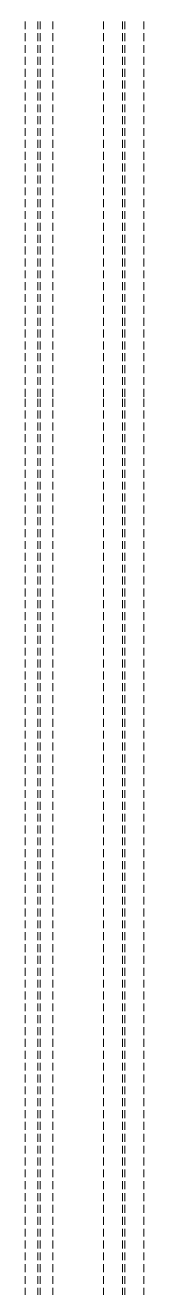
# Model space of a CAD drawing. Extents: x -1457 to 23780, y -2071 to 4205.
# Drawn here: x 10726.45 to 10730.2, y 1584.35 to 1624.28 of the extents above; entities that cross this region are included whole.
import ezdxf

# ---------------------------------------------------------------- set-up
doc = ezdxf.new("R2010")
doc.units = 0
doc.header["$MEASUREMENT"] = 0
doc.linetypes.add('HIDDEN', pattern=[0.375, 0.25, -0.125])
doc.layers.add('M-TEFRIS2-015', color=129, linetype='Continuous', lineweight=9)

msp = doc.modelspace()

# ---------------------------------------------------------------- linework, layer by layer
at = {"layer": 'M-TEFRIS2-015', "linetype": 'HIDDEN', "lineweight": 0}
for p, q in [((10726.447, 1781.531), (10726.447, 1612.366)), ((10726.847, 1781.531), (10726.847, 1612.366)), ((10726.923, 1781.531), (10726.923, 1612.366)), ((10727.323, 1781.531), (10727.323, 1612.366)), ((10728.923, 1781.531), (10728.923, 1612.366)), ((10729.523, 1781.531), (10729.523, 1612.366)), ((10729.599, 1781.531), (10729.599, 1612.366)), ((10730.199, 1781.531), (10730.199, 1612.366)), ((10726.447, 1551.469), (10726.447, 1612.699)), ((10726.847, 1551.469), (10726.847, 1612.699)), ((10726.923, 1551.469), (10726.923, 1612.699)), ((10727.323, 1551.469), (10727.323, 1612.699)), ((10728.923, 1551.469), (10728.923, 1612.699)), ((10729.523, 1551.469), (10729.523, 1612.699)), ((10729.599, 1551.469), (10729.599, 1612.699)), ((10730.199, 1551.469), (10730.199, 1612.699))]:
    msp.add_line(p, q, dxfattribs=at)

doc.saveas('drawing.dxf')
